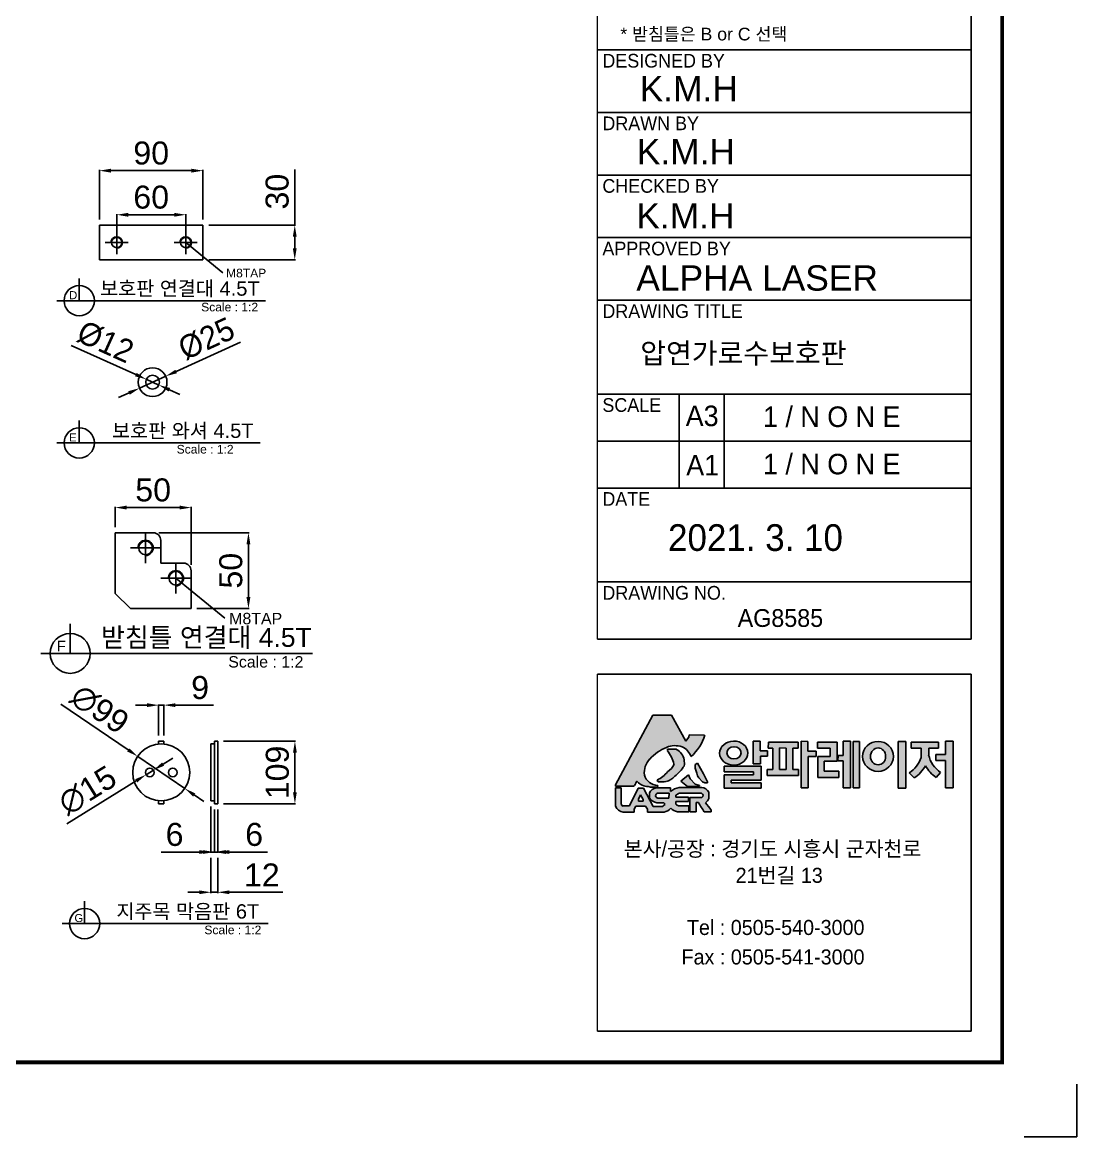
# Model space of a CAD drawing. Header units: millimetres. Extents: x 19476 to 24909, y 1321 to 5163.
# Drawn here: x 23076 to 24909, y 1321 to 3260 of the extents above; entities that cross this region are included whole.
import ezdxf
from ezdxf.enums import TextEntityAlignment as Align

# ---------------------------------------------------------------- set-up
doc = ezdxf.new("R2010")
doc.units = ezdxf.units.MM
doc.layers.add('LAYOUT', color=7, linetype='Continuous')
doc.layers.add('TEXT', color=7, linetype='Continuous')
doc.styles.add('H', font='')
doc.styles.get("Standard").update_dxf_attribs({"font": 'arial.ttf'})
doc.styles.get('H').set_extended_font_data('Dotum')
doc.dimstyles.new('ISO-25', dxfattribs={"dimtxt": 40, "dimasz": 20, "dimexe": 1.25, "dimexo": 10, "dimgap": 10, "dimtad": 1, "dimdec": 0, "dimtxsty": 'Standard', "dimcen": 2.5, "dimclrd": 3, "dimclre": 3, "dimclrt": 3, "dimadec": 0, "dimazin": 0, "dimtfac": 1, "dimtdec": 0, "dimtmove": 0, "dimatfit": 3, "dimfxl": 1, "dimarcsym": 0})

# ---------------------------------------------------------------- blocks, each defined once
blk = doc.blocks.new('*D5')
at = {"color": 3, "lineweight": -2, "transparency": 16777216}
for p, q in [((23209.7, 2916.9), (23209.7, 3003.1)), ((23229.7, 3001.9), (23369.7, 3001.9)), ((23389.7, 2916.9), (23389.7, 3003.1))]:
    blk.add_line(p, q, dxfattribs=at)
at = {"color": 3, "transparency": 16777216}
for points in [[(23229.7, 3005.2), (23229.7, 2998.5), (23209.7, 3001.9)], [(23369.7, 3005.2), (23369.7, 2998.5), (23389.7, 3001.9)]]:
    blk.add_solid(points, dxfattribs=at)
at = {"layer": 'Defpoints', "color": 0, "transparency": 16777216}
for p in [(23389.7, 3001.9), (23209.7, 2906.9), (23389.7, 2906.9)]:
    blk.add_point(p, dxfattribs=at)
at = {"color": 3, "transparency": 16777216, "insert": (23299.7, 3032.3), "char_height": 40, "attachment_point": 5}
blk.add_mtext('90', dxfattribs=at)
blk = doc.blocks.new('*D6')
at = {"color": 3, "lineweight": -2, "transparency": 16777216}
for p, q in [((23549.3, 2906.9), (23549.3, 3004)), ((23399.7, 2906.9), (23550.6, 2906.9)), ((23549.3, 2866.9), (23549.3, 2886.9)), ((23399.7, 2846.9), (23550.6, 2846.9))]:
    blk.add_line(p, q, dxfattribs=at)
at = {"color": 3, "transparency": 16777216}
for points in [[(23546, 2886.9), (23552.7, 2886.9), (23549.3, 2906.9)], [(23546, 2866.9), (23552.7, 2866.9), (23549.3, 2846.9)]]:
    blk.add_solid(points, dxfattribs=at)
at = {"layer": 'Defpoints', "color": 0, "transparency": 16777216}
for p in [(23389.7, 2906.9), (23549.3, 2906.9), (23389.7, 2846.9)]:
    blk.add_point(p, dxfattribs=at)
at = {"color": 3, "transparency": 16777216, "insert": (23518.9, 2965.4), "char_height": 40, "attachment_point": 5, "rotation": 90}
blk.add_mtext('30', dxfattribs=at)
blk = doc.blocks.new('*D7')
at = {"color": 3, "lineweight": -2, "transparency": 16777216}
for p, q in [((23455.2, 2703.6), (23343.1, 2652.6)), ((23279.4, 2623.6), (23324.9, 2644.3)), ((23261.2, 2615.3), (23243, 2607))]:
    blk.add_line(p, q, dxfattribs=at)
at = {"color": 3, "transparency": 16777216}
for points in [[(23341.7, 2655.6), (23344.5, 2649.5), (23324.9, 2644.3)], [(23259.8, 2618.3), (23262.6, 2612.2), (23279.4, 2623.6)]]:
    blk.add_solid(points, dxfattribs=at)
at = {"layer": 'Defpoints', "color": 0, "transparency": 16777216}
for p in [(23324.9, 2644.3), (23279.4, 2623.6)]:
    blk.add_point(p, dxfattribs=at)
at = {"color": 3, "transparency": 16777216, "insert": (23395.8, 2709.5), "char_height": 40, "attachment_point": 5, "rotation": 24.4839}
blk.add_mtext('{\\fMS PGothic|b0|i0|c129|p34;%%C25}', dxfattribs=at)
blk = doc.blocks.new('*D8')
at = {"color": 3, "lineweight": -2, "transparency": 16777216}
for p, q in [((23160.8, 2697.9), (23273, 2647.1)), ((23313.1, 2629), (23291.2, 2638.9)), ((23331.3, 2620.7), (23349.5, 2612.5))]:
    blk.add_line(p, q, dxfattribs=at)
at = {"color": 3, "transparency": 16777216}
for points in [[(23274.4, 2650.1), (23271.6, 2644.1), (23291.2, 2638.9)], [(23332.7, 2623.8), (23329.9, 2617.7), (23313.1, 2629)]]:
    blk.add_solid(points, dxfattribs=at)
at = {"layer": 'Defpoints', "color": 0, "transparency": 16777216}
for p in [(23291.2, 2638.9), (23313.1, 2629)]:
    blk.add_point(p, dxfattribs=at)
at = {"color": 3, "transparency": 16777216, "insert": (23220.1, 2703.9), "char_height": 40, "attachment_point": 5, "rotation": 335.6577}
blk.add_mtext('{\\fMS PGothic|b0|i0|c129|p34;%%C12}', dxfattribs=at)
blk = doc.blocks.new('*D9')
at = {"color": 3, "lineweight": -2, "transparency": 16777216}
for p, q in [((23239.7, 2886.9), (23239.7, 2926.4)), ((23259.7, 2925.2), (23339.7, 2925.2)), ((23359.7, 2886.9), (23359.7, 2926.4))]:
    blk.add_line(p, q, dxfattribs=at)
at = {"color": 3, "transparency": 16777216}
for points in [[(23259.7, 2928.5), (23259.7, 2921.8), (23239.7, 2925.2)], [(23339.7, 2928.5), (23339.7, 2921.8), (23359.7, 2925.2)]]:
    blk.add_solid(points, dxfattribs=at)
at = {"layer": 'Defpoints', "color": 0, "transparency": 16777216}
for p in [(23359.7, 2925.2), (23239.7, 2876.9), (23359.7, 2876.9)]:
    blk.add_point(p, dxfattribs=at)
at = {"color": 3, "transparency": 16777216, "insert": (23299.7, 2955.6), "char_height": 40, "attachment_point": 5}
blk.add_mtext('60', dxfattribs=at)
blk = doc.blocks.new('*D16')
at = {"color": 3, "lineweight": -2, "transparency": 16777216}
for p, q in [((16880.3, -24788.6), (16997.3, -24868.4)), ((17095.6, -24935.4), (17013.8, -24879.6)), ((17112.1, -24946.7), (17128.6, -24958))]:
    blk.add_line(p, q, dxfattribs=at)
at = {"color": 3, "transparency": 16777216}
for points in [[(16999.2, -24865.6), (16995.4, -24871.1), (17013.8, -24879.6)], [(17114, -24944), (17110.2, -24949.5), (17095.6, -24935.4)]]:
    blk.add_solid(points, dxfattribs=at)
at = {"layer": 'Defpoints', "color": 0, "transparency": 16777216}
for p in [(17013.8, -24879.6), (17095.6, -24935.4)]:
    blk.add_point(p, dxfattribs=at)
at = {"color": 3, "transparency": 16777216, "insert": (16947.7, -24797.7), "char_height": 40, "attachment_point": 5, "rotation": 325.6971}
blk.add_mtext('∅99', dxfattribs=at)
blk = doc.blocks.new('*D17')
at = {"color": 3, "lineweight": -2, "transparency": 16777216}
for p, q in [((17058.1, -24893.1), (17075.1, -24882.5)), ((17041.1, -24903.6), (17028.3, -24911.5)), ((16890.7, -24996.7), (17011.3, -24922))]:
    blk.add_line(p, q, dxfattribs=at)
at = {"color": 3, "transparency": 16777216}
for points in [[(17056.3, -24890.2), (17059.8, -24895.9), (17041.1, -24903.6)], [(17009.6, -24919.2), (17013.1, -24924.8), (17028.3, -24911.5)]]:
    blk.add_solid(points, dxfattribs=at)
at = {"layer": 'Defpoints', "color": 0, "transparency": 16777216}
for p in [(17041.1, -24903.6), (17028.3, -24911.5)]:
    blk.add_point(p, dxfattribs=at)
at = {"color": 3, "transparency": 16777216, "insert": (16926.5, -24938.8), "char_height": 40, "attachment_point": 5, "rotation": 31.7725}
blk.add_mtext('∅15', dxfattribs=at)
blk = doc.blocks.new('*D18')
at = {"color": 3, "lineweight": -2, "transparency": 16777216}
for p, q in [((17030.2, -24790.5), (17010.2, -24790.5)), ((17050.2, -24843), (17050.2, -24789.2)), ((17050.2, -24790.5), (17059.2, -24790.5)), ((17059.2, -24843), (17059.2, -24789.2)), ((17079.2, -24790.5), (17145.5, -24790.5))]:
    blk.add_line(p, q, dxfattribs=at)
at = {"color": 3, "transparency": 16777216}
for points in [[(17030.2, -24787.2), (17030.2, -24793.8), (17050.2, -24790.5)], [(17079.2, -24787.2), (17079.2, -24793.8), (17059.2, -24790.5)]]:
    blk.add_solid(points, dxfattribs=at)
at = {"layer": 'Defpoints', "color": 0, "transparency": 16777216}
for p in [(17059.2, -24790.5), (17050.2, -24853), (17059.2, -24853)]:
    blk.add_point(p, dxfattribs=at)
at = {"color": 3, "transparency": 16777216, "insert": (17122.4, -24760.1), "char_height": 40, "attachment_point": 5}
blk.add_mtext('9', dxfattribs=at)
blk = doc.blocks.new('*D19')
at = {"color": 3, "lineweight": -2, "transparency": 16777216}
for p, q in [((17163.1, -24853), (17288.5, -24853)), ((17287.2, -24873), (17287.2, -24942)), ((17163.1, -24962), (17288.5, -24962))]:
    blk.add_line(p, q, dxfattribs=at)
at = {"color": 3, "transparency": 16777216}
for points in [[(17283.9, -24873), (17290.5, -24873), (17287.2, -24853)], [(17283.9, -24942), (17290.5, -24942), (17287.2, -24962)]]:
    blk.add_solid(points, dxfattribs=at)
at = {"layer": 'Defpoints', "color": 0, "transparency": 16777216}
for p in [(17153.1, -24853), (17153.1, -24962), (17287.2, -24962)]:
    blk.add_point(p, dxfattribs=at)
at = {"color": 3, "transparency": 16777216, "insert": (17256.8, -24907.5), "char_height": 40, "attachment_point": 5, "rotation": 90}
blk.add_mtext('109', dxfattribs=at)
blk = doc.blocks.new('*D20')
at = {"color": 3, "lineweight": -2, "transparency": 16777216}
for p, q in [((17147.1, -24972), (17147.1, -25047.3)), ((17153.1, -24972), (17153.1, -25047.3)), ((17127.1, -25046), (17107.1, -25046)), ((17147.1, -25046), (17153.1, -25046)), ((17173.1, -25046), (17239.5, -25046))]:
    blk.add_line(p, q, dxfattribs=at)
at = {"color": 3, "transparency": 16777216}
for points in [[(17127.1, -25042.7), (17127.1, -25049.3), (17147.1, -25046)], [(17173.1, -25042.7), (17173.1, -25049.3), (17153.1, -25046)]]:
    blk.add_solid(points, dxfattribs=at)
at = {"layer": 'Defpoints', "color": 0, "transparency": 16777216}
for p in [(17147.1, -24962), (17153.1, -24962), (17153.1, -25046)]:
    blk.add_point(p, dxfattribs=at)
at = {"color": 3, "transparency": 16777216, "insert": (17216.3, -25015.6), "char_height": 40, "attachment_point": 5}
blk.add_mtext('6', dxfattribs=at)
blk = doc.blocks.new('*D21')
at = {"color": 3, "lineweight": -2, "transparency": 16777216}
for p, q in [((17141.1, -24967), (17141.1, -25047.3)), ((17147.1, -24972), (17147.1, -25047.3)), ((17121.1, -25046), (17054.7, -25046)), ((17147.1, -25046), (17141.1, -25046)), ((17167.1, -25046), (17187.1, -25046))]:
    blk.add_line(p, q, dxfattribs=at)
at = {"color": 3, "transparency": 16777216}
for points in [[(17121.1, -25042.7), (17121.1, -25049.3), (17141.1, -25046)], [(17167.1, -25042.7), (17167.1, -25049.3), (17147.1, -25046)]]:
    blk.add_solid(points, dxfattribs=at)
at = {"layer": 'Defpoints', "color": 0, "transparency": 16777216}
for p in [(17141.1, -24957), (17147.1, -24962), (17141.1, -25046)]:
    blk.add_point(p, dxfattribs=at)
at = {"color": 3, "transparency": 16777216, "insert": (17077.9, -25015.6), "char_height": 40, "attachment_point": 5}
blk.add_mtext('6', dxfattribs=at)
blk = doc.blocks.new('*D22')
at = {"color": 3, "lineweight": -2, "transparency": 16777216}
for p, q in [((17141.1, -25056), (17141.1, -25117.3)), ((17153.1, -25056), (17153.1, -25117.3)), ((17121.1, -25116), (17101.1, -25116)), ((17141.1, -25116), (17153.1, -25116)), ((17173.1, -25116), (17266.2, -25116))]:
    blk.add_line(p, q, dxfattribs=at)
at = {"color": 3, "transparency": 16777216}
for points in [[(17121.1, -25112.7), (17121.1, -25119.3), (17141.1, -25116)], [(17173.1, -25112.7), (17173.1, -25119.3), (17153.1, -25116)]]:
    blk.add_solid(points, dxfattribs=at)
at = {"layer": 'Defpoints', "color": 0, "transparency": 16777216}
for p in [(17141.1, -25046), (17153.1, -25046), (17153.1, -25116)]:
    blk.add_point(p, dxfattribs=at)
at = {"color": 3, "transparency": 16777216, "insert": (17229.7, -25085.9), "char_height": 40, "attachment_point": 5}
blk.add_mtext('12', dxfattribs=at)
blk = doc.blocks.new('*D46')
at = {"color": 3, "lineweight": -2, "transparency": 16777216}
for p, q in [((23237.1, 2382), (23237.1, 2417.1)), ((23257.1, 2415.8), (23349.1, 2415.8)), ((23369.1, 2316), (23369.1, 2417.1))]:
    blk.add_line(p, q, dxfattribs=at)
at = {"color": 3, "transparency": 16777216}
for points in [[(23257.1, 2419.2), (23257.1, 2412.5), (23237.1, 2415.8)], [(23349.1, 2412.5), (23349.1, 2419.2), (23369.1, 2415.8)]]:
    blk.add_solid(points, dxfattribs=at)
at = {"layer": 'Defpoints', "color": 0, "transparency": 16777216}
for p in [(23369.1, 2415.8), (23237.1, 2372), (23369.1, 2306)]:
    blk.add_point(p, dxfattribs=at)
at = {"color": 3, "transparency": 16777216, "insert": (23303.1, 2446.3), "char_height": 40, "attachment_point": 5}
blk.add_mtext('50', dxfattribs=at)
blk = doc.blocks.new('*D47')
at = {"color": 3, "lineweight": -2, "transparency": 16777216}
for p, q in [((23313.1, 2372), (23470, 2372)), ((23468.8, 2260), (23468.8, 2352)), ((23379.1, 2240), (23470, 2240))]:
    blk.add_line(p, q, dxfattribs=at)
at = {"color": 3, "transparency": 16777216}
for points in [[(23472.1, 2352), (23465.4, 2352), (23468.8, 2372)], [(23465.4, 2260), (23472.1, 2260), (23468.8, 2240)]]:
    blk.add_solid(points, dxfattribs=at)
at = {"layer": 'Defpoints', "color": 0, "transparency": 16777216}
for p in [(23303.1, 2372), (23468.8, 2372), (23369.1, 2240)]:
    blk.add_point(p, dxfattribs=at)
at = {"color": 3, "transparency": 16777216, "insert": (23438.3, 2306), "char_height": 40, "attachment_point": 5, "rotation": 90}
blk.add_mtext('50', dxfattribs=at)
blk = doc.blocks.new('A$C25B221E0')
at = {"color": 1}
for p, q in [((0, -26.4), (0, 26.4)), ((-26.4, 0), (26.4, 0))]:
    blk.add_line(p, q, dxfattribs=at)
blk.add_line((0, 0), (85.3, -69.6))
blk.add_circle((0, 0), 11.9)
at = {"color": 4}
blk.add_arc((0, 0), 13.2, 270, 180, dxfattribs=at)
blk.add_text('M8TAP', height=19.8).set_placement((92.6, -79.9))
blk = doc.blocks.new('A$C2C0F6B7D')
for p, q in [((0, 109), (-9, 109)), ((-9, 103.8), (-9, 109)), ((0, 103.8), (0, 109)), ((81.9, 104), (87.9, 104)), ((81.9, 104), (81.9, 5)), ((87.9, 109), (93.9, 109)), ((87.9, 109), (87.9, 0)), ((93.9, 109), (93.9, 0)), ((-9, 0), (-9, 5.2)), ((0, 0), (-9, 0)), ((0, 0), (0, 5.2)), ((81.9, 5), (87.9, 5)), ((87.9, 0), (93.9, 0)), ((-137.7, -208.4), (-137.7, -169.6)), ((181.4, -208.4), (-176.5, -208.4))]:
    blk.add_line(p, q)
for centre, radius in [((-4.5, 54.5), 49.5), ((-24.5, 54.5), 7.5), ((15.5, 54.5), 7.5), ((-137.7, -208.4), 26.3)]:
    blk.add_circle(centre, radius)
blk.add_text('G', height=14).set_placement((-155.4, -205.8))
at = {"layer": 'TEXT'}
blk.add_text('지주목 막음판 6T', height=25, dxfattribs=at).set_placement((41.8, -199.8), align=Align.CENTER)
blk.add_text('Scale : 1:2', height=15, dxfattribs=at).set_placement((70.6, -227))
for p1, p2, picture, middle in [((36.4, 26.6), (-45.4, 82.4), '*D16', (-111.5, 164.3)), ((-18.1, 58.4), (-30.9, 50.6), '*D17', (-132.7, 23.3))]:
    dim = blk.add_diameter_dim_2p(p1=p1, p2=p2, dimstyle='ISO-25')
    dim.commit()
    dim.dimension.update_dxf_attribs({"geometry": picture, "text_midpoint": middle, "insert": (-17059.2, 24962)})
for base, p1, p2, picture, middle in [((0, 171.5), (-9, 109), (0, 109), '*D18', (63.2, 202)), ((81.9, -84), (87.9, 0), (81.9, 5), '*D21', (18.7, -53.5)), ((93.9, -84), (87.9, 0), (93.9, 0), '*D20', (157.1, -53.5)), ((93.9, -154), (81.9, -84), (93.9, -84), '*D22', (170.5, -123.9))]:
    dim = blk.add_linear_dim(base=base, p1=p1, p2=p2, dimstyle='ISO-25')
    dim.commit()
    dim.dimension.update_dxf_attribs({"geometry": picture, "text_midpoint": middle, "insert": (-17059.2, 24962)})
dim = blk.add_linear_dim(base=(228, 0), p1=(93.9, 109), p2=(93.9, 0), angle=90, dimstyle='ISO-25')
dim.commit()
dim.dimension.update_dxf_attribs({"geometry": '*D19', "text_midpoint": (197.6, 54.5), "insert": (-17059.2, 24962)})

msp = doc.modelspace()

# ---------------------------------------------------------------- hatches: boundary and pattern name
h = msp.add_hatch(color=256)
h.dxf.hatch_style = 1
h.set_gradient(color1=(255, 0, 0), color2=(255, 159, 127), tint=1)
h.paths.add_polyline_path([(24107.1, 1933.7), (24106.9, 1931.1), (24138.5, 1931.1, 0.214284), (24143, 1938.3, -0.655828), (24145.2, 1938.9, 0.18567), (24163.9, 1930.4, 0.148851), (24180.1, 1930.4, 0.404174), (24180.6, 1932.2, -0.316733), (24157.3, 1950.5, -0.221534), (24166.7, 1978.5, -0.105066), (24195.8, 1998.7, -0.185229), (24223, 1999.6, -0.196064), (24238.3, 1982.6, 0.141597), (24262.1, 2020.1), (24235.1, 2020.3), (24234.5, 2016.7), (24232.5, 2013.3), (24229.3, 2009.2), (24204.7, 2054.7), (24171.9, 2054.9)])
h.paths.add_polyline_path([(24197.7, 1956, -0.08303), (24179.6, 1941.7, 0.230034), (24181.4, 1939, 0.021204), (24194.9, 1939.2, 0.137848), (24210.3, 1948.4, 0.057638), (24226.7, 1966.5, 0.060436), (24226.6, 1976.9, 0.2375), (24213.1, 1995.3), (24197.3, 1995.3), (24197.3, 1993, -0.121183), (24208.8, 1969.5, -0.135167)], flags=17)
h.paths.add_polyline_path([(24236.8, 1944), (24234.1, 1951.1), (24220.5, 1940.1, 0.044378), (24232.5, 1930.5), (24253.1, 1931.3), (24253.1, 1932.1), (24245.9, 1934.5)], flags=17)
h.paths.add_polyline_path([(24249.7, 1949.2), (24251.9, 1945.7), (24258.6, 1938.8), (24262.6, 1937.2), (24267.2, 1937.2), (24267.2, 1938.9), (24259.9, 1952.6), (24249.8, 1971.1), (24245.5, 1968.7), (24245.5, 1962.4), (24248.6, 1953.8)])
h.paths.add_polyline_path([(24121.1, 1896.7, -0.419155), (24117, 1900.5), (24117, 1928.5), (24106.9, 1928.5), (24106.9, 1896.2, 0.254457), (24120.3, 1886.2), (24139.8, 1886.2), (24139.8, 1891.2), (24142.7, 1896.5), (24159, 1896.5), (24162.7, 1891.4), (24162.7, 1886.2), (24191.5, 1886.2, 0.190479), (24203.2, 1893.2, 0.147735), (24214.8, 1886.7), (24234.4, 1886.7), (24234.4, 1896.7), (24216.4, 1896.7, -0.052449), (24212, 1899.8), (24212, 1904.4), (24234.1, 1904.4), (24234.1, 1912), (24211.9, 1912), (24211.9, 1915.4, -0.044761), (24217.7, 1918.8), (24256.5, 1918.8, -0.648836), (24257.3, 1911.3), (24236.2, 1911.3), (24236.2, 1886.4), (24247.5, 1886.4), (24247.5, 1902.6), (24251.4, 1902.6, 0.01692), (24261.5, 1886.5), (24273.5, 1886.5), (24273.5, 1889.7, -0.024318), (24263.9, 1902.3, 0.064908), (24269.4, 1909.6), (24269.4, 1920.8, 0.229002), (24256.9, 1929), (24217.8, 1929, 0.127003), (24202.6, 1922), (24202.6, 1928.3), (24178.1, 1928.3, 0.22689), (24166, 1919.6), (24166, 1910.4, 0.193483), (24179.2, 1902.1), (24191.1, 1902.1, 0.030046), (24193.4, 1899.7, 0.136716), (24189.4, 1896), (24172.4, 1896), (24155.6, 1927.7), (24146.6, 1927.7), (24131.3, 1896.7)])
h.paths.add_polyline_path([(24147, 1905.2), (24147, 1908.4), (24150.8, 1915.9), (24155.4, 1908), (24155.4, 1905.2)], flags=16)
h.paths.add_polyline_path([(24180.3, 1918.8), (24200.7, 1918.9), (24199.9, 1910.5), (24181.1, 1910.5, -0.924958)], flags=16)
edge = h.paths.add_edge_path()
edge.add_ellipse((24312.7, 1988.7), major_axis=(-24.5, -0.3), ratio=0.850598, start_angle=0, end_angle=360)
edge = h.paths.add_edge_path(flags=16)
edge.add_ellipse((24313.1, 1989.2), major_axis=(-12.4, 0), ratio=0.843368, start_angle=0, end_angle=360)
h.paths.add_polyline_path([(24360.5, 1966), (24296.2, 1966), (24295.8, 1956.1), (24346.9, 1956.1), (24346.9, 1951), (24296, 1951), (24296, 1927.9), (24360.3, 1927.9), (24360.3, 1937), (24308.4, 1937), (24308.4, 1941.9), (24360.5, 1941.9)])
h.paths.add_polyline_path([(24346.7, 1969.8), (24359.3, 1969.8), (24359.3, 1983.5), (24371.6, 1983.5), (24371.6, 1992.9), (24358.4, 1992.9), (24358.4, 2009.6), (24346.7, 2009.4)])
h.paths.add_polyline_path([(24380.4, 1997), (24380.4, 1960.4), (24371.1, 1960.4), (24371.1, 1949.7), (24425.3, 1949.7), (24425.3, 1960.3), (24415.6, 1960.3), (24415.6, 1997), (24425, 1997), (24425, 2007.8), (24373, 2007.8), (24372.4, 1997)])
h.paths.add_polyline_path([(24392.5, 1997.7), (24404.1, 1997.4), (24404.1, 1960.4), (24392.5, 1960.4)], flags=16)
h.paths.add_polyline_path([(24441.4, 1992), (24441.4, 2008.7), (24429.8, 2009.3), (24429.8, 1928.4), (24442.3, 1928.4), (24442.3, 1983), (24456.1, 1983), (24456.1, 1992)])
h.paths.add_polyline_path([(24470.1, 1974.4), (24492.3, 1974.4), (24492.3, 2007.9), (24458.5, 2007.9), (24458.6, 1997.1), (24480.4, 1997.1), (24480.4, 1982.9), (24459.1, 1982.9), (24459.1, 1946.1), (24495.5, 1946.1), (24495.5, 1957.4), (24470.1, 1957.4)])
h.paths.add_polyline_path([(24503.1, 1928.2), (24515.5, 1928.2), (24515.5, 2009.2), (24503.2, 2009.2), (24503.2, 1984.8), (24494.1, 1984.8), (24494, 1975.4), (24503.1, 1975.4)])
h.paths.add_polyline_path([(24520.2, 1928.2), (24531.4, 1928.2), (24531.4, 2008.6), (24520.2, 2008.6)])
edge = h.paths.add_edge_path()
edge.add_ellipse((24563.6, 1983), major_axis=(-26.8, 0), ratio=0.974401, start_angle=0, end_angle=360)
edge = h.paths.add_edge_path(flags=16)
edge.add_ellipse((24563.7, 1983), major_axis=(0, -14.7), ratio=0.89757, start_angle=0, end_angle=360)
h.paths.add_polyline_path([(24598.5, 1927.8), (24611.9, 1927.8), (24611.9, 2009.1), (24598.5, 2009)])
h.paths.add_polyline_path([(24646.4, 1966.7, 0.121385), (24664.8, 1946.2), (24672.4, 1955.2, -0.196928), (24651.7, 1985.4), (24651.7, 1997), (24669, 1997), (24669, 2007.9), (24621.3, 2007.9), (24621.3, 1997.2), (24638.7, 1997.2), (24638.7, 1980.9, -0.181097), (24617.6, 1954.2), (24626.3, 1945.4, 0.109226)])
h.paths.add_polyline_path([(24694, 2009.2), (24681.2, 2009.2), (24681.2, 1986.2), (24664.4, 1986.2), (24664.4, 1975.6), (24681, 1975.6), (24681, 1928.5), (24694, 1928.5)])

# ---------------------------------------------------------------- linework, layer by layer
at = {"color": 0, "lineweight": 20}
for p, q in [((24075.6, 2186.7), (24075.6, 4410)), ((24075.6, 1505.2), (24075.6, 2125.8))]:
    msp.add_line(p, q, dxfattribs=at)
for p, q in [((24725.3, 2186.7), (24725.3, 4410)), ((24075.6, 3212.1), (24725.3, 3212.1)), ((24075.6, 3103.2), (24725.3, 3103.2)), ((24075.6, 2994.3), (24725.3, 2994.3)), ((23209.7, 2906.9), (23209.7, 2846.9)), ((23209.7, 2906.9), (23389.7, 2906.9)), ((23389.7, 2906.9), (23389.7, 2846.9)), ((23359.7, 2876.9), (23424.4, 2824.1)), ((24075.6, 2885.4), (24725.3, 2885.4)), ((23209.7, 2846.9), (23389.7, 2846.9)), ((23174.6, 2775.7), (23174.6, 2814.5)), ((23498.6, 2775.7), (23135.8, 2775.7)), ((24075.6, 2776.5), (24725.3, 2776.5)), ((24075.6, 2613.1), (24725.3, 2613.1)), ((24218, 2613.1), (24218, 2449.8)), ((24296.1, 2613.1), (24296.1, 2449.8)), ((23174.6, 2528.3), (23174.6, 2567.1)), ((23489, 2528.3), (23135.8, 2528.3)), ((24725.3, 2531.5), (24075.6, 2531.5)), ((24075.6, 2449.8), (24725.3, 2449.8)), ((23237.1, 2372), (23237.1, 2266.4)), ((23237.1, 2372), (23303.1, 2372)), ((23316.3, 2358.8), (23316.3, 2319.2)), ((23316.3, 2319.2), (23355.9, 2319.2)), ((23369.1, 2306), (23369.1, 2240)), ((24075.6, 2286.4), (24725.3, 2286.4)), ((23263.5, 2240), (23237.1, 2266.4)), ((23263.5, 2240), (23369.1, 2240)), ((23158.8, 2162.1), (23158.8, 2213.3)), ((24075.6, 2186.7), (24725.3, 2186.7)), ((23580, 2162.1), (23107.6, 2162.1)), ((24075.6, 2125.8), (24725.3, 2125.8)), ((24725.3, 1505.2), (24725.3, 2125.8)), ((24107.1, 1933.7), (24171.9, 2054.9)), ((24171.9, 2054.9), (24204.7, 2054.7)), ((24204.7, 2054.7), (24229.3, 2009.2)), ((24232.5, 2013.3), (24234.5, 2016.7)), ((24234.5, 2016.7), (24235.1, 2020.3)), ((24235.1, 2020.3), (24262.1, 2020.1)), ((24229.3, 2009.2), (24232.5, 2013.3)), ((24358.4, 2009.6), (24346.7, 2009.4)), ((24346.7, 2009.4), (24346.7, 1969.8)), ((24358.4, 1992.9), (24358.4, 2009.6)), ((24372.4, 1997), (24373, 2007.8)), ((24380.4, 1997), (24372.4, 1997)), ((24373, 2007.8), (24425, 2007.8)), ((24380.4, 1960.4), (24380.4, 1997)), ((24392.5, 1997.7), (24392.5, 1960.4)), ((24404.1, 1997.4), (24392.5, 1997.7)), ((24404.1, 1960.4), (24404.1, 1997.4)), ((24425, 1997), (24415.6, 1997)), ((24415.6, 1997), (24415.6, 1960.3)), ((24425, 2007.8), (24425, 1997)), ((24429.8, 2009.3), (24429.8, 1928.4)), ((24441.4, 2008.7), (24429.8, 2009.3)), ((24441.4, 1992), (24441.4, 2008.7)), ((24458.5, 2007.9), (24492.3, 2007.9)), ((24458.6, 1997.1), (24458.5, 2007.9)), ((24480.4, 1997.1), (24458.6, 1997.1)), ((24480.4, 1982.9), (24480.4, 1997.1)), ((24492.3, 2007.9), (24492.3, 1974.4)), ((24503.2, 1984.8), (24503.2, 2009.2)), ((24503.2, 2009.2), (24515.5, 2009.2)), ((24515.5, 2009.2), (24515.5, 1928.2)), ((24520.2, 2008.6), (24520.2, 1928.2)), ((24531.4, 2008.6), (24520.2, 2008.6)), ((24531.4, 1928.2), (24531.4, 2008.6)), ((24611.9, 2009.1), (24598.5, 2009)), ((24598.5, 2009), (24598.5, 1927.8)), ((24611.9, 1927.8), (24611.9, 2009.1)), ((24621.3, 2007.9), (24669, 2007.9)), ((24621.3, 2007.9), (24621.3, 1997.2)), ((24621.3, 1997.2), (24638.7, 1997.2)), ((24638.7, 1997.2), (24638.7, 1980.9)), ((24669, 1997), (24651.7, 1997)), ((24651.7, 1997), (24651.7, 1985.4)), ((24669, 2007.9), (24669, 1997)), ((24681.2, 1986.2), (24681.2, 2009.2)), ((24681.2, 2009.2), (24694, 2009.2)), ((24694, 1928.5), (24694, 2009.2)), ((24213.1, 1995.3), (24197.3, 1995.3)), ((24197.3, 1995.3), (24197.3, 1993)), ((24371.6, 1992.9), (24358.4, 1992.9)), ((24359.3, 1969.8), (24359.3, 1983.5)), ((24359.3, 1983.5), (24371.6, 1983.5)), ((24371.6, 1983.5), (24371.6, 1992.9)), ((24456.1, 1992), (24441.4, 1992)), ((24442.3, 1928.4), (24442.3, 1983)), ((24442.3, 1983), (24456.1, 1983)), ((24456.1, 1983), (24456.1, 1992)), ((24459.1, 1946.1), (24459.1, 1982.9)), ((24459.1, 1982.9), (24480.4, 1982.9)), ((24494, 1975.4), (24494.1, 1984.8)), ((24494.1, 1984.8), (24503.2, 1984.8)), ((24664.4, 1986.2), (24664.4, 1975.6)), ((24664.4, 1986.2), (24681.2, 1986.2)), ((24245.5, 1968.7), (24249.8, 1971.1)), ((24245.5, 1962.4), (24245.5, 1968.7)), ((24248.6, 1953.8), (24245.5, 1962.4)), ((24249.9, 1971), (24259.9, 1952.6)), ((24295.8, 1956.1), (24296.2, 1966)), ((24296.2, 1966), (24360.5, 1966)), ((24346.7, 1969.8), (24359.3, 1969.8)), ((24360.5, 1966), (24360.5, 1941.9)), ((24371.1, 1949.7), (24371.1, 1960.4)), ((24371.1, 1960.4), (24380.4, 1960.4)), ((24392.5, 1960.4), (24404.1, 1960.4)), ((24415.6, 1960.3), (24425.3, 1960.3)), ((24425.3, 1960.3), (24425.3, 1949.7)), ((24492.3, 1974.4), (24470.1, 1974.4)), ((24470.1, 1974.4), (24470.1, 1957.4)), ((24503.1, 1975.4), (24494, 1975.4)), ((24503.1, 1928.2), (24503.1, 1975.4)), ((24664.4, 1975.6), (24681, 1975.6)), ((24681, 1975.6), (24681, 1928.5)), ((24220.5, 1940.1), (24234.1, 1951.1)), ((24234.1, 1951.1), (24236.8, 1944)), ((24236.8, 1944), (24245.9, 1934.5)), ((24249.7, 1949.2), (24248.6, 1953.8)), ((24251.9, 1945.7), (24249.7, 1949.2)), ((24258.6, 1938.8), (24251.9, 1945.7)), ((24262.6, 1937.2), (24258.6, 1938.8)), ((24259.9, 1952.6), (24267.2, 1938.9)), ((24267.2, 1938.9), (24267.2, 1937.2)), ((24346.9, 1956.1), (24295.8, 1956.1)), ((24296, 1927.9), (24296, 1951)), ((24296, 1951), (24346.9, 1951)), ((24360.5, 1941.9), (24308.4, 1941.9)), ((24308.4, 1941.9), (24308.4, 1937)), ((24346.9, 1951), (24346.9, 1956.1)), ((24425.3, 1949.7), (24371.1, 1949.7)), ((24495.5, 1946.1), (24459.1, 1946.1)), ((24470.1, 1957.4), (24495.5, 1957.4)), ((24495.5, 1957.4), (24495.5, 1946.1)), ((24617.6, 1954.2), (24626.3, 1945.4)), ((24672.4, 1955.2), (24664.8, 1946.2)), ((24106.9, 1931.1), (24107.1, 1933.7)), ((24138.5, 1931.1), (24106.9, 1931.1)), ((24106.9, 1928.5), (24117, 1928.5)), ((24106.9, 1928.5), (24106.9, 1896.2)), ((24117, 1928.5), (24117, 1900.5)), ((24146.6, 1927.7), (24131.3, 1896.7)), ((24155.6, 1927.7), (24146.6, 1927.7)), ((24172.4, 1896), (24155.6, 1927.7)), ((24166, 1919.6), (24166, 1910.4)), ((24202.6, 1928.3), (24178.1, 1928.3)), ((24202.6, 1922), (24202.6, 1928.3)), ((24256.9, 1929), (24217.8, 1929)), ((24253.1, 1931.3), (24232.5, 1930.5)), ((24245.9, 1934.5), (24253.1, 1932.1)), ((24253.1, 1932.1), (24253.1, 1931.3)), ((24267.2, 1937.2), (24262.6, 1937.2)), ((24269.4, 1909.6), (24269.4, 1920.8)), ((24360.3, 1927.9), (24296, 1927.9)), ((24308.4, 1937), (24360.3, 1937)), ((24360.3, 1937), (24360.3, 1927.9)), ((24429.8, 1928.4), (24442.3, 1928.4)), ((24515.5, 1928.2), (24503.1, 1928.2)), ((24520.2, 1928.2), (24531.4, 1928.2)), ((24598.5, 1927.8), (24611.9, 1927.8)), ((24681, 1928.5), (24694, 1928.5)), ((24150.8, 1915.9), (24147, 1908.4)), ((24147, 1908.4), (24147, 1905.2)), ((24147, 1905.2), (24155.4, 1905.2)), ((24155.4, 1908), (24150.8, 1915.9)), ((24155.4, 1905.2), (24155.4, 1908)), ((24179.2, 1902.1), (24191.1, 1902.1)), ((24180.3, 1918.8), (24200.7, 1918.9)), ((24199.9, 1910.5), (24180.9, 1910.5)), ((24200.7, 1918.9), (24199.9, 1910.5)), ((24211.9, 1912), (24211.9, 1915.4)), ((24234.1, 1912), (24211.9, 1912)), ((24212, 1899.8), (24212, 1904.4)), ((24212, 1904.4), (24234.1, 1904.4)), ((24217.7, 1918.8), (24256.5, 1918.8)), ((24234.1, 1904.4), (24234.1, 1912)), ((24257.3, 1911.3), (24236.2, 1911.3)), ((24236.2, 1911.3), (24236.2, 1886.4)), ((24247.5, 1886.4), (24247.5, 1902.6)), ((24247.5, 1902.6), (24251.4, 1902.6)), ((24120.3, 1886.2), (24139.8, 1886.2)), ((24131.3, 1896.7), (24120.7, 1896.7)), ((24139.8, 1891.2), (24142.7, 1896.5)), ((24139.8, 1886.2), (24139.8, 1891.2)), ((24142.7, 1896.5), (24159, 1896.5)), ((24159, 1896.5), (24162.7, 1891.4)), ((24162.7, 1891.4), (24162.7, 1886.2)), ((24162.7, 1886.2), (24191.5, 1886.2)), ((24189.4, 1896), (24172.4, 1896)), ((24214.8, 1886.7), (24234.4, 1886.7)), ((24234.4, 1896.7), (24216.4, 1896.7)), ((24234.4, 1886.7), (24234.4, 1896.7)), ((24236.2, 1886.4), (24247.5, 1886.4)), ((24261.5, 1886.5), (24273.5, 1886.5)), ((24273.5, 1886.5), (24273.5, 1889.7)), ((24075.6, 1505.2), (24725.3, 1505.2)), ((24909.1, 1412.9), (24909.1, 1321.4)), ((24909.1, 1321.4), (24817.6, 1321.4))]:
    msp.add_line(p, q)
at = {"color": 1}
for p, q in [((23239.7, 2856.9), (23239.7, 2896.9)), ((23359.7, 2856.9), (23359.7, 2896.9)), ((23219.7, 2876.9), (23259.7, 2876.9)), ((23339.7, 2876.9), (23379.7, 2876.9)), ((23289.9, 2319.2), (23289.9, 2372)), ((23263.5, 2345.6), (23316.3, 2345.6))]:
    msp.add_line(p, q, dxfattribs=at)
for centre, radius in [((23239.7, 2876.9), 9), ((23359.7, 2876.9), 9), ((23174.6, 2775.7), 26.3), ((23302.1, 2633.9), 25), ((23302.1, 2633.9), 12), ((23174.6, 2528.3), 26.3), ((23289.9, 2345.6), 11.9), ((23158.8, 2162.1), 34.7)]:
    msp.add_circle(centre, radius)
at = {"color": 4}
for centre, radius in [((23239.7, 2876.9), 10), ((23359.7, 2876.9), 10), ((23289.9, 2345.6), 13.2)]:
    msp.add_arc(centre, radius, 270, 180, dxfattribs=at)
for centre, radius, start, end in [((23303.1, 2358.8), 13.2, 0, 90), ((23355.9, 2306), 13.2, 0, 90), ((24185.5, 2042.5), 79.9, 311.4509, 343.6881), ((24229, 1920.1), 85.3, 112.8742, 136.8648), ((24210.6, 1963.8), 37.9, 70.8979, 112.8751), ((24209.8, 1972.3), 30.4, 19.9375, 64.3092), ((24192, 1954.4), 34.9, 136.3749, 186.3397), ((24166.7, 1978.5), 1.275566319236532e-12, 159.4993, 330.6422), ((24155.4, 1957.8), 54.6, 12.3605, 39.9987), ((24201.6, 1972.7), 25.3, 9.6034, 63.0444), ((24592.5, 1995.7), 48.4, 301.1839, 342.2433), ((24699, 1995.6), 48.4, 192.0664, 236.6287), ((24178.6, 1983), 33.1, 305.2379, 336.0294), ((24140.4, 2028.7), 106.5, 311.0403, 324.2354), ((24183.5, 1971), 43.4, 354.0601, 7.8943), ((24588.2, 2001.6), 67.9, 304.1443, 329.0781), ((24697.1, 1993.7), 57.4, 208.0421, 235.7261), ((24144.2, 1938.2), 1.23, 38.9695, 171.9523), ((24165.6, 1959), 28.7, 224.5251, 266.5984), ((24145.2, 1938.9), 9.754330676514655e-13, 41.2759, 185.3558), ((24181.9, 1957.9), 25.7, 196.6209, 266.9197), ((24145.9, 2003), 70, 298.744, 317.7294), ((24183.2, 1942.3), 3.73, 188.8476, 240.6661), ((24186.4, 2097.9), 159, 268.191, 273.05), ((24186.2, 1971.1), 33.1, 285.2841, 316.6787), ((24280.5, 2002.7), 86.7, 226.2191, 236.3831), ((24132.7, 1939.8), 10.4, 303.6229, 352.0073), ((24172.1, 1957), 27.8, 252.9152, 285.3632), ((24181.1, 1911.2), 17.3, 99.81, 150.9436), ((24179.4, 1931.5), 1.32, 270.9412, 29.2318), ((24223.7, 1895.9), 33.5, 100.1161, 129.0681), ((24254.8, 1912), 17.1, 31.1703, 82.764), ((24120.9, 1900.6), 3.95, 182.0619, 266.9731), ((24182.9, 1922.8), 21, 216.163, 259.9649), ((24181, 1914.7), 4.18, 99.6386, 269.2912), ((24212.6, 1919.9), 27.9, 219.5763, 226.4602), ((24234, 1884.7), 37.8, 115.6034, 125.855), ((24493.6, 2043.3), 280.1, 210.1657, 214.0431), ((24255.2, 1914.9), 4.14, 300.2822, 72.1901), ((24238.6, 1927.2), 35.5, 315.4182, 330.2733), ((24397.7, 1995.3), 163, 214.799, 220.3711), ((24122.8, 1903.5), 17.5, 204.7787, 261.884), ((24198, 1890.6), 10.1, 117.1825, 148.3224), ((24188.5, 1904.5), 18.6, 279.1517, 322.2895), ((24219.7, 1909.1), 23, 224.0335, 257.6487), ((24229.1, 1919.2), 25.9, 228.6667, 240.6761)]:
    msp.add_arc(centre, radius, start, end)
for centre, major_axis, ratio in [((24312.7, 1988.7), (-24.5, -0.3), 0.850598), ((24313.1, 1989.2), (-12.4, 0), 0.843368), ((24563.6, 1983), (-26.8, 0), 0.974401), ((24563.7, 1983), (0, -14.7), 0.89757)]:
    msp.add_ellipse(centre, major_axis=major_axis, ratio=ratio)
at = {"layer": 'LAYOUT'}
for p, q in [((24779.7, 1450.8), (24779.7, 2032.9)), ((23292.1, 1450.8), (24779.7, 1450.8))]:
    msp.add_line(p, q, dxfattribs=at)
at = {"layer": 'LAYOUT', "const_width": 6.47}
msp.add_lwpolyline([(19605.3, 1450.8), (24779.7, 1450.8), (24779.7, 5034), (19605.3, 5034)], close=True, dxfattribs=at)

# ---------------------------------------------------------------- block references
for name, p in [('A$C25B221E0', (23342.7, 2292.8)), ('A$C2C0F6B7D', (23321.6, 1900.6))]:
    msp.add_blockref(name, p)

# ---------------------------------------------------------------- texts
for s, height, p in [('  * 받침틀은 B or C 선택', 22, (24098.4, 3228.5)), ('K.M.H', 44, (24149.1, 3122.4)), ('K.M.H', 44, (24144.1, 3013.1)), ('K.M.H', 44, (24143.3, 2901.3)), ('M8TAP', 15, (23429.9, 2816.3)), ('ALPHA LASER', 44, (24143.3, 2793.2)), ('D', 14, (23157, 2778.3)), ('E', 14, (23157, 2530.9)), ('F', 18.5, (23135.5, 2165.5))]:
    msp.add_text(s, height=height).set_placement(p)
at = {"style": 'H'}
for s, height, p in [('DESIGNED BY', 23.822, (24084.3, 3181.2)), ('DRAWN BY', 23.82, (24084.3, 3072.3)), ('CHECKED BY', 23.82, (24084.3, 2963.4)), ('APPROVED BY', 23.822, (24084.3, 2854.5)), ('DRAWING TITLE', 23.822, (24084.3, 2745.6)), ('압연가로수보호판', 35.73, (24150.1, 2666.5)), ('SCALE', 23.82, (24084.3, 2582.3)), ('A3', 35.73, (24229.2, 2557.5)), ('1 / N O N E', 35.733, (24363.6, 2556)), ('A1', 35.73, (24230.1, 2471.7)), ('1 / N O N E', 35.733, (24363.6, 2473.6)), ('DATE', 23.82, (24084.3, 2418.9)), ('2021. 3. 10', 46.453, (24198.5, 2340.4)), ('DRAWING NO.', 23.822, (24084.3, 2255.6)), ('AG8585', 30.97, (24319.5, 2208.2)), ('본사/공장 : 경기도 시흥시 군자천로', 26.204, (24121.4, 1809.1)), ('21번길 13', 26.2, (24316, 1763)), ('Tel : 0505-540-3000', 26.204, (24231.3, 1672.3)), ('Fax : 0505-541-3000', 26.204, (24221.9, 1621))]:
    msp.add_text(s, height=height, dxfattribs=at).set_placement(p)
at = {"layer": 'TEXT'}
for s, height, p in [('보호판 연결대 4.5T', 25, (23349.6, 2784.4)), ('보호판 와셔 4.5T', 25, (23354.7, 2537)), ('받침틀 연결대 4.5T', 33, (23395.7, 2173.5))]:
    msp.add_text(s, height=height, dxfattribs=at).set_placement(p, align=Align.CENTER)
for height, p in [(15, (23386.6, 2757.1)), (15, (23344, 2509.8)), (19.8, (23433.7, 2137.6))]:
    msp.add_text('Scale : 1:2', height=height, dxfattribs=at).set_placement(p)

# ---------------------------------------------------------------- dimensions: what is measured, and where the dimension line sits
dim = msp.add_linear_dim(base=(23389.7, 3001.9), p1=(23209.7, 2906.9), p2=(23389.7, 2906.9), text='90', dimstyle='ISO-25')
dim.commit()
dim.dimension.update_dxf_attribs({"geometry": '*D5', "text_midpoint": (23299.7, 3001.9), "dimtype": 128})
for base, p1, p2, text, picture, middle in [((23549.3, 2906.9), (23389.7, 2846.9), (23389.7, 2906.9), '30', '*D6', (23518.9, 2965.4)), ((23468.8, 2372), (23369.1, 2240), (23303.1, 2372), '50', '*D47', (23438.3, 2306))]:
    dim = msp.add_linear_dim(base=base, p1=p1, p2=p2, angle=90, text=text, dimstyle='ISO-25')
    dim.commit()
    dim.dimension.update_dxf_attribs({"geometry": picture, "text_midpoint": middle})
for base, p1, p2, text, picture, middle in [((23359.7, 2925.2), (23239.7, 2876.9), (23359.7, 2876.9), '60', '*D9', (23299.7, 2955.6)), ((23369.1, 2415.8), (23237.1, 2372), (23369.1, 2306), '50', '*D46', (23303.1, 2446.3))]:
    dim = msp.add_linear_dim(base=base, p1=p1, p2=p2, text=text, dimstyle='ISO-25')
    dim.commit()
    dim.dimension.update_dxf_attribs({"geometry": picture, "text_midpoint": middle})
for p1, p2, text, picture, middle in [((23279.4, 2623.6), (23324.9, 2644.3), '{\\fMS PGothic|b0|i0|c129|p34;%%C25}', '*D7', (23395.8, 2709.5)), ((23313.1, 2629), (23291.2, 2638.9), '{\\fMS PGothic|b0|i0|c129|p34;%%C12}', '*D8', (23220.1, 2703.9))]:
    dim = msp.add_diameter_dim_2p(p1=p1, p2=p2, text=text, dimstyle='ISO-25')
    dim.commit()
    dim.dimension.update_dxf_attribs({"geometry": picture, "text_midpoint": middle})

doc.saveas('drawing.dxf')
